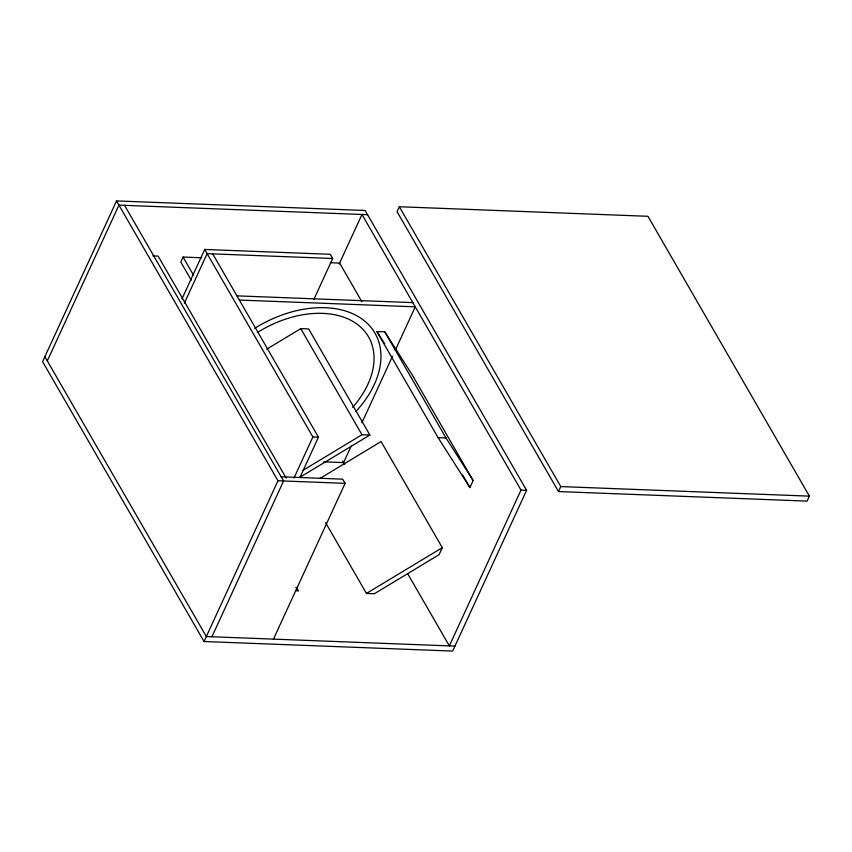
<?xml version="1.0" encoding="UTF-8"?>
<svg xmlns="http://www.w3.org/2000/svg" width="852" height="852" viewBox="0 0 852 852"><rect width="100%" height="100%" fill="white"/><g stroke="black" fill="none" stroke-linecap="round" stroke-linejoin="round"><path stroke-width="1.28" d="M116.532 200.923L42.6 361.674L204.043 641.513L452.657 651.077L526.589 490.326L365.146 210.487L116.532 200.923L277.976 480.762L204.043 641.513M47.307 360.897L118.96 205.119L367.563 214.683M201.647 257.773L183.073 257.059L180.784 262.033L191.253 280.18M181.934 298.977L204.704 249.466L330.257 254.29L332.674 258.486L313.792 299.553M184.351 303.174L207.132 253.662L332.674 258.486M339.202 263.982L361.972 214.47L520.998 490.113L449.345 645.891L407.607 573.534M399.343 206.738L397.064 211.711L558.507 491.551L807.11 501.114L809.4 496.141L647.957 216.301L399.343 206.738L560.786 486.577L558.507 491.551M211.924 636.753L283.578 480.975L124.552 205.343M293.993 478.015L312.876 436.959L204.704 249.466M300.138 477.024L318.467 437.172L212.723 253.875M351.375 445.692L343.601 462.593L323.76 461.827M361.93 422.741L392.474 356.328M395.253 350.289L415.254 306.816L239.359 300.053M273.46 639.128L345.103 483.35L342.685 479.154L281.149 476.779M319.947 478.462L381.078 441.56L442.294 547.666L439.057 554.695L374.358 593.748L366.445 593.45L325.645 522.713M469.931 487.589L473.158 480.56L411.942 374.454L384.795 331.865L376.882 331.566L438.098 437.672L469.931 487.589L462.689 475.043M266.708 349.192L300.756 328.638L308.669 328.936L369.885 435.042L299.702 477.408M302.95 470.368L361.972 434.744L369.885 435.042M366.445 593.45L442.294 547.666M152.923 255.898L158.131 256.101L286.197 478.089M330.331 262.725L339.618 263.076L361.866 301.651M236.941 295.857L412.826 302.62M438.098 437.672L446.011 437.971L473.158 480.56M312.876 436.959L318.467 437.172M560.786 486.577L809.4 496.141M277.976 480.762L345.103 483.35M520.998 490.113L526.589 490.326M295.591 590.724L298.232 590.819L296.262 587.401M454.936 646.104L206.333 636.54L44.89 356.7M376.882 331.566L384.667 343.761M296.113 587.497L298.232 590.819M384.795 331.865L446.011 437.971M300.756 328.638L361.972 434.744M342.664 460.975L344.655 464.425M183.073 257.059L193.542 275.207M254.716 328.339A96.382 64.369 -30 0 1 364.603 321.012A96.382 64.369 -30 0 1 355.944 411.463M257.325 332.557A88.97 59.416 -30 0 1 358.213 325.038A88.97 59.416 -30 0 1 352.622 407.32"/></g></svg>
